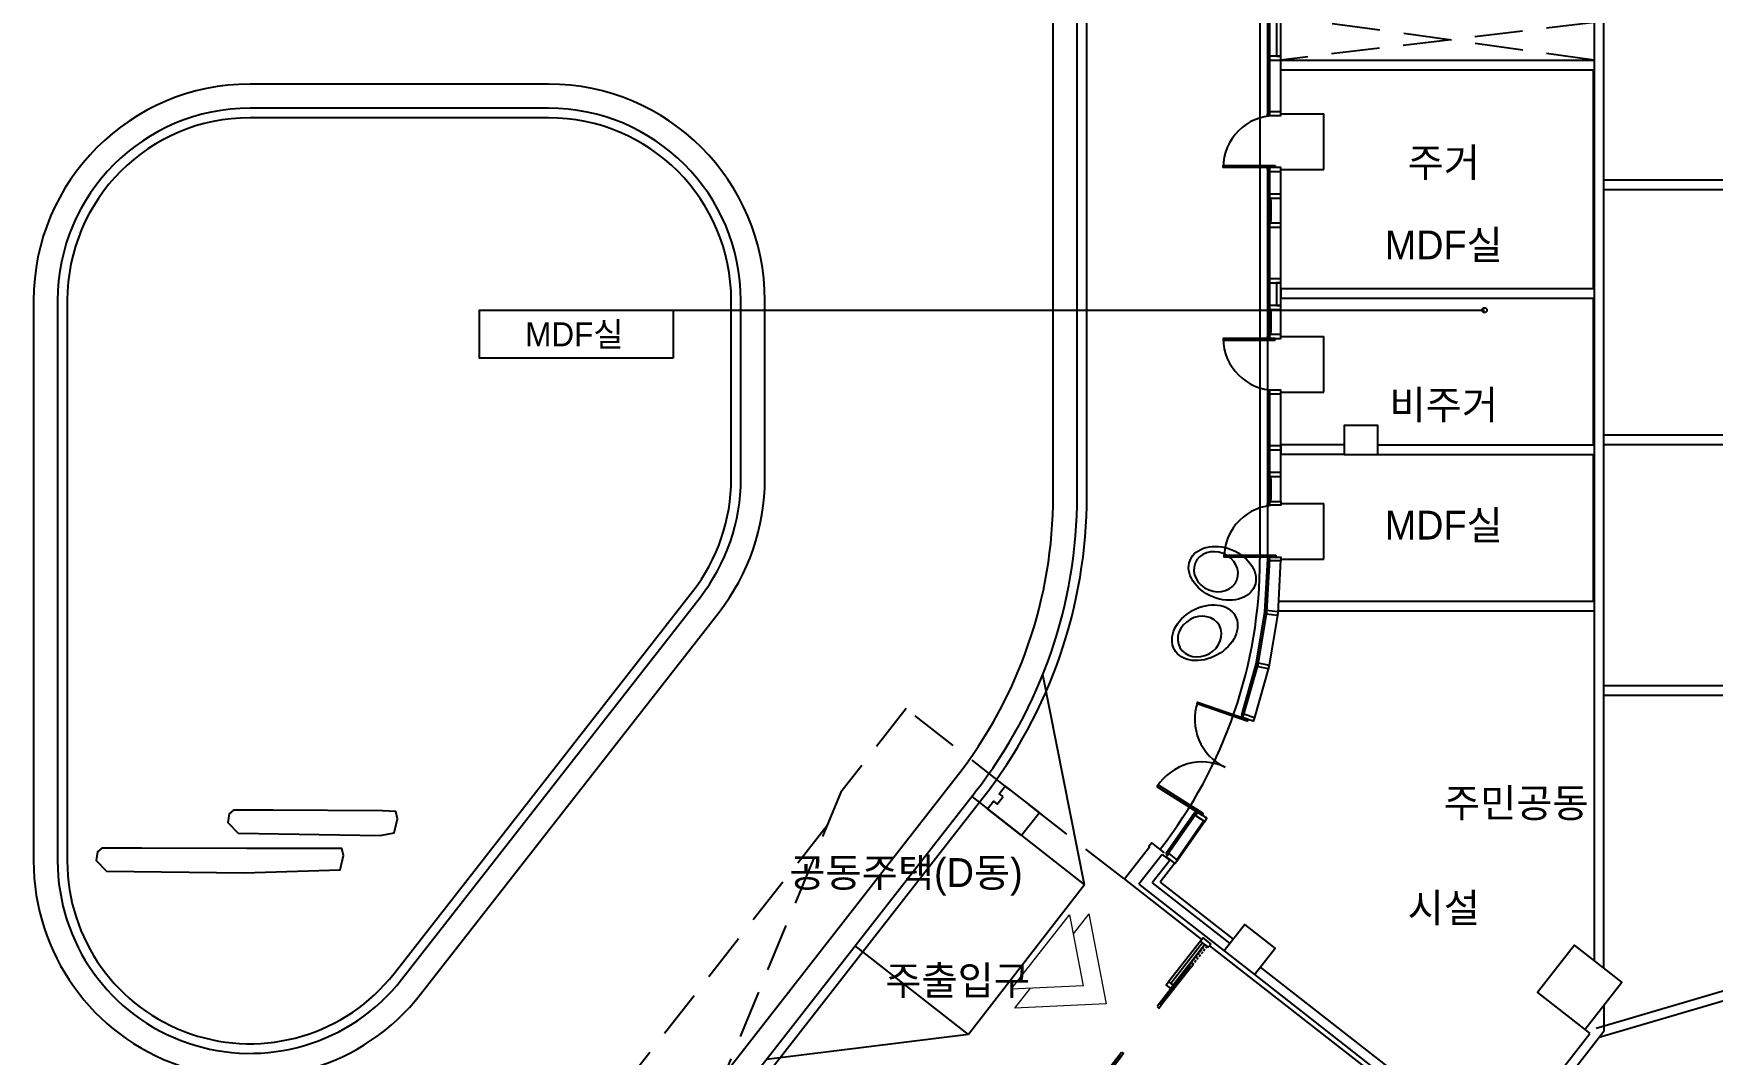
# Model space of a CAD drawing. Header units: millimetres. Extents: x -7616 to 421613, y 91067 to 341353.
# Drawn here: x 336897 to 371804, y 168593 to 189819 of the extents above; entities that cross this region are included whole.
import ezdxf
from ezdxf.enums import TextEntityAlignment as Align

# ---------------------------------------------------------------- set-up
doc = ezdxf.new("R2010")
doc.units = ezdxf.units.MM
doc.header["$LTSCALE"] = 500
doc.header["$MEASUREMENT"] = 0
doc.linetypes.add('H0', pattern=[0.3, 0.2, -0.1])
doc.linetypes.add('HOON1', pattern=[3, 2, -1])
for name, color, linetype in [('e-plan', 9, 'CONTINUOUS'), ('e-room-box', 7, 'CONTINUOUS'), ('e-text', 6, 'CONTINUOUS')]:
    doc.layers.add(name, color=color, linetype=linetype)
doc.styles.add('돋움', font='Dotum.ttf')

# ---------------------------------------------------------------- blocks, each defined once
blk = doc.blocks.new('1F 기둥 140514')
at = {"layer": 'e-plan', "ltscale": 0.5}
for points in [[(418184, 51000), (418884, 51000), (418884, 51600), (418184, 51600)], [(415687, 40676), (416317, 40184), (416748, 40735), (416118, 41228)]]:
    blk.add_lwpolyline(points, close=True, dxfattribs=at)
blk = doc.blocks.new('A$C633402C3')
at = {"layer": 'e-plan'}
for points in [[(267761, 82242), (267671, 82161), (267642, 81985), (267859, 81759), (270811, 81715), (271103, 81764), (271176, 82059), (271139, 82209), (270861, 82225), (268581, 82242)], [(265028, 81451), (264938, 81370), (264909, 81193), (265125, 80968), (267987, 80935), (269978, 80998), (270051, 81293), (270014, 81443), (268037, 81444), (265847, 81450)]]:
    blk.add_lwpolyline(points, close=True, dxfattribs=at)
for centre, major_axis in [((288322, 87163), (-671, 270)), ((287959, 85928), (-632, -351))]:
    blk.add_ellipse(centre, major_axis=major_axis, ratio=0.72962, dxfattribs=at)
at = {"layer": 'e-plan', "extrusion": (0, 0, -1)}
for centre, major_axis in [((288191, 87196), (-435, 175)), ((287851, 85848), (-410, -228))]:
    blk.add_ellipse(centre, major_axis=major_axis, ratio=0.866923, start_param=-3.141592653589793, end_param=3.141592653589793, dxfattribs=at)
blk = doc.blocks.new('1~2F TC-140305')
at = {"layer": 'e-plan', "ltscale": 0.5}
blk.add_lwpolyline([(-45788, -89207), (-45019, -88222), (-46004, -87452), (-46773, -88437)], close=True, dxfattribs=at)
blk = doc.blocks.new('1F 코어')
at = {"layer": 'e-plan'}
blk.add_blockref('1~2F TC-140305', (0, 0), dxfattribs=at)
blk = doc.blocks.new('A$C490C4C58')
at = {"layer": 'e-plan', "lineweight": 0}
for p, q in [((-150, 361), (-150, 625)), ((-150, -625), (-150, -361))]:
    blk.add_line(p, q, dxfattribs=at)
blk.add_lwpolyline([(-150, -625), (-872, 0), (-150, 625)], dxfattribs=at)
blk.add_lwpolyline([(0, 491), (0, -491), (-566, 0)], close=True, dxfattribs=at)
blk = doc.blocks.new('A$C6B9375F1')
at = {"layer": 'e-plan'}
blk.add_lwpolyline([(-30, 195), (-30, 155), (10, 155), (10, -80), (-70, -80), (-70, 155), (-30, 155)], dxfattribs=at)
blk = doc.blocks.new('autodoor-ent-04')
at = {"layer": 'e-plan', "ltscale": 0.5}
for p, q in [((-2230, 105), (-1155, 105)), ((-2230, 45), (-1155, 45)), ((2230, 105), (1155, 105)), ((2230, 45), (1155, 45)), ((-2230, -15), (-1155, -15)), ((-1675, -25), (-680, -25)), ((-1675, -50), (-680, -50)), ((-1675, -75), (-680, -75)), ((1675, -25), (680, -25)), ((1675, -50), (680, -50)), ((1675, -75), (680, -75)), ((2230, -15), (1155, -15))]:
    blk.add_line(p, q, dxfattribs=at)
at = {"layer": 'e-plan'}
for points in [[(-2310, -105), (-2230, -105), (-2230, 105), (-2310, 105)], [(-1155, -15), (-1075, -15), (-1075, 105), (-1155, 105)], [(1155, -15), (1075, -15), (1075, 105), (1155, 105)], [(2310, -105), (2230, -105), (2230, 105), (2310, 105)], [(-1675, -25), (-1675, -75), (-1755, -75), (-1755, -25)], [(-600, -25), (-600, -75), (-680, -75), (-680, -25)], [(600, -25), (600, -75), (680, -75), (680, -25)], [(1675, -25), (1675, -75), (1755, -75), (1755, -25)]]:
    blk.add_lwpolyline(points, close=True, dxfattribs=at)
at = {"layer": 'e-plan', "linetype": 'H0', "ltscale": 0.5}
for points in [[(-1075, -75), (-1075, -25), (-2230, -25), (-2230, -75)], [(1075, -75), (1075, -25), (2230, -25), (2230, -75)]]:
    blk.add_lwpolyline(points, close=True, dxfattribs=at)
blk = doc.blocks.new('syswin520')
at = {"layer": 'e-plan', "ltscale": 0.5}
for p, q in [((470, 0), (50, 0)), ((470, -50), (50, -50))]:
    blk.add_line(p, q, dxfattribs=at)
for points in [[(0, -50), (50, -50), (50, 0), (0, 0)], [(470, -50), (520, -50), (520, 0), (470, 0)]]:
    blk.add_lwpolyline(points, close=True, dxfattribs=at)

msp = doc.modelspace()

# ---------------------------------------------------------------- linework, layer by layer
at = {"layer": 'e-plan'}
for p, q in [((369347, 214668), (369347, 170543)), ((362397, 197411), (362397, 178893)), ((362552, 197411), (362552, 188152)), ((362592, 197411), (362592, 188152)), ((362827, 188192), (362827, 197371)), ((358097, 180206), (358097, 191268)), ((358597, 180206), (358597, 191268)), ((358797, 180206), (358797, 191268)), ((362827, 189268), (369347, 189268)), ((362827, 189268), (369347, 189268)), ((362827, 189068), (369327, 189068)), ((369327, 189068), (369327, 184518)), ((347603, 188768), (341397, 188768)), ((347603, 188268), (341397, 188268)), ((347603, 188268), (341403, 188268)), ((362827, 188152), (363727, 188152)), ((363727, 186994), (363727, 188152)), ((347603, 188068), (341397, 188068)), ((362552, 186994), (362552, 178893)), ((362592, 186994), (362592, 183522)), ((362827, 186994), (363727, 186994)), ((362827, 183562), (362827, 186954)), ((380747, 186768), (369547, 186768)), ((380747, 186568), (369547, 186568)), ((362827, 184518), (369327, 184518)), ((362827, 184518), (362827, 184318)), ((362827, 184318), (369327, 184318)), ((369327, 184318), (369327, 181268)), ((336897, 184268), (336897, 172615)), ((337397, 184268), (337397, 172615)), ((337597, 184268), (337597, 172615)), ((351403, 180558), (351403, 184268)), ((351603, 180558), (351603, 184268)), ((352103, 180558), (352103, 184268)), ((362827, 183522), (363727, 183522)), ((363727, 182365), (363727, 183522)), ((362592, 182365), (362592, 180050)), ((362827, 182365), (363727, 182365)), ((362827, 180090), (362827, 182325)), ((364147, 181268), (362827, 181268)), ((362827, 181268), (362827, 181068)), ((364847, 181268), (369327, 181268)), ((380147, 181468), (369547, 181468)), ((380147, 181268), (369547, 181268)), ((364147, 181068), (362827, 181068)), ((364847, 181068), (369327, 181068)), ((369327, 181068), (369327, 178018)), ((362827, 180050), (363727, 180050)), ((363727, 178893), (363727, 180050)), ((362827, 178893), (363727, 178893)), ((344391, 170275), (350597, 178218)), ((344549, 170152), (350755, 178095)), ((344943, 169844), (351149, 177788)), ((362768, 177818), (369347, 177818)), ((362779, 178018), (369327, 178018)), ((358750, 172122), (357882, 176493)), ((380684, 176256), (369547, 176256)), ((380684, 176056), (369547, 176056)), ((362268, 175558), (362255, 175521)), ((340123, 153929), (356083, 174357)), ((340517, 153621), (356477, 174049)), ((340674, 153498), (356635, 173926)), ((356403, 173955), (358750, 172121)), ((360361, 172750), (359877, 172130)), ((360519, 172627), (360157, 172164)), ((360626, 172569), (360320, 172177)), ((360361, 172750), (360519, 172627)), ((381376, 172663), (369390, 169135)), ((381432, 172471), (369447, 168943)), ((358750, 172121), (356339, 169005)), ((359877, 172130), (361650, 170745)), ((360157, 172164), (361773, 170902)), ((360320, 172177), (361840, 170989)), ((356339, 169005), (353978, 170850)), ((361348, 170853), (366619, 166735)), ((362403, 170410), (367328, 166562)), ((362280, 170252), (380759, 155815)), ((369547, 169621), (369547, 169076)), ((356339, 169005), (352133, 168489)), ((367328, 166562), (369254, 169026)), ((367486, 166438), (369547, 169076)), ((369149, 169111), (369255, 169028))]:
    msp.add_line(p, q, dxfattribs=at)
at = {"layer": 'e-plan', "ltscale": 0.5}
msp.add_line((369547, 170387), (369547, 214518), dxfattribs=at)
at = {"layer": 'e-plan', "linetype": 'HOON1'}
for p, q in [((369347, 189268), (362807, 190176)), ((369347, 190048), (362827, 189268))]:
    msp.add_line(p, q, dxfattribs=at)
at = {"layer": 'e-plan'}
for points in [[(362827, 190426), (362742, 190426), (362742, 189349), (362827, 189349)], [(362552, 188152), (362592, 188152), (362592, 188112), (362552, 188112)], [(362709, 187074), (362709, 187034), (361632, 187034), (361632, 187074)], [(362592, 186994), (362552, 186994), (362552, 187034), (362592, 187034)], [(362827, 184639), (362742, 184639), (362742, 184162), (362827, 184162)], [(362709, 183442), (362709, 183482), (361632, 183482), (361632, 183442)], [(362552, 183522), (362592, 183522), (362592, 183482), (362552, 183482)], [(362552, 182365), (362592, 182365), (362592, 182405), (362552, 182405)], [(362552, 180050), (362592, 180050), (362592, 180010), (362552, 180010)], [(362729, 178973), (362729, 178933), (361652, 178933), (361652, 178973)], [(362552, 178893), (362592, 178893), (362592, 178933), (362552, 178933)], [(362144, 175559), (362131, 175521), (361088, 175880), (361101, 175918)], [(361195, 173568), (361216, 173602), (360284, 174191), (360262, 174157)], [(357056, 173953), (356977, 174014), (357100, 174172), (357809, 173618), (357440, 173145), (356731, 173699), (356854, 173857), (356933, 173795), (357056, 173953)]]:
    msp.add_lwpolyline(points, close=True, dxfattribs=at)
for points in [[(362552, 178891), (362491, 177794), (362310, 176709), (362009, 175651), (362008, 175648)], [(362592, 178890), (362531, 177790), (362349, 176701), (362047, 175638)], [(362826, 178875), (362765, 177764), (362578, 176649), (362281, 175600)], [(361040, 173618), (361038, 173616), (360442, 172764)], [(361072, 173594), (360474, 172740)], [(361232, 173447), (360652, 172619)], [(361248, 173435), (360668, 172607)], [(360414, 172785), (360146, 172995), (360084, 172916), (360100, 172903), (359579, 172236), (361182, 170983)]]:
    msp.add_lwpolyline(points, dxfattribs=at)
at = {"layer": 'e-plan', "linetype": 'HOON1'}
for points in [[(359563, 172248), (355040, 175782), (353685, 174048), (349479, 163857), (351670, 162145)], [(353401, 173360), (347674, 166029), (349717, 164433)]]:
    msp.add_lwpolyline(points, dxfattribs=at)
at = {"layer": 'e-plan'}
for centre, radius, start, end in [((341397, 184268), 4500, 90, 180), ((347603, 184268), 4500, 0, 90), ((341397, 184268), 4000, 90, 180), ((347603, 184268), 4000, 0, 90), ((341397, 184268), 3800, 90, 180), ((347603, 184268), 3800, 0, 90), ((362709, 187034), 1077, 90, 179.9999), ((362709, 183482), 1077, 180.0001, 270), ((347603, 180558), 3800, 322, 0), ((347603, 180558), 4000, 322, 0), ((347603, 180558), 4500, 322, 0), ((348597, 180206), 9500, 322, 0), ((348597, 180206), 10000, 322, 0), ((348597, 180206), 10200, 322, 0), ((362729, 178933), 1077, 90, 179.9999), ((352597, 178893), 9800, 322, 0), ((362144, 175559), 1103, 161, 244.5313), ((361190, 173571), 1103, 64.1706, 147.702), ((341397, 172615), 4500, 180, 322), ((341397, 172615), 4000, 180, 322), ((341397, 172615), 3800, 180, 322)]:
    msp.add_arc(centre, radius, start, end, dxfattribs=at)
at = {"layer": 'e-room-box'}
msp.add_line((350196, 184067), (367066, 184067), dxfattribs=at)
msp.add_line((350196, 184067), (367066, 184067), dxfattribs=at)
msp.add_lwpolyline([(350196, 183067), (346170, 183067), (346170, 184067), (350196, 184067)], close=True, dxfattribs=at)
msp.add_circle((367066, 184067), 50.3, dxfattribs=at)

# ---------------------------------------------------------------- block references
at = {"layer": 'e-plan', "linetype": 'H0'}
msp.add_blockref('A$C633402C3', (73291, 91433), dxfattribs=at)
at = {"layer": 'e-plan'}
for name, p in [('1F 코어', (414937, 258318)), ('1F 기둥 140514', (-54037, 130068))]:
    msp.add_blockref(name, p, dxfattribs=at)
at = {"layer": 'e-plan', "xscale": -1}
for p, rotation in [((362747, 189279), 90), ((362747, 188122), 90), ((362747, 186964), 90), ((362747, 186407), 90), ((362747, 185807), 90), ((362747, 184649), 90), ((362747, 184092), 90), ((362747, 183492), 90), ((362747, 182335), 90), ((362747, 181177), 90), ((362747, 180620), 90), ((361189, 173489), 57.70210006211811)]:
    msp.add_blockref('A$C6B9375F1', p, dxfattribs=dict(at, rotation=rotation))
at = {"layer": 'e-plan'}
for name, p, rotation in [('syswin520', (362572, 185877), 90), ('syswin520', (362572, 183562), 90), ('syswin520', (362572, 180090), 90), ('A$C6B9375F1', (362747, 180080), 90), ('A$C6B9375F1', (362747, 178923), 90), ('A$C6B9375F1', (362688, 177801), 83.6666660606956), ('A$C6B9375F1', (362507, 176695), 77.46989665773661), ('A$C6B9375F1', (362202, 175613), 70.99999912358486), ('A$C6B9375F1', (360614, 172667), 51.95588378828043), ('autodoor-ent-04', (359867, 169129), 52.00001803722381)]:
    msp.add_blockref(name, p, dxfattribs=dict(at, rotation=rotation))
at = {"layer": 'e-plan', "xscale": 1.999999996601397, "yscale": 1.999999996601397, "zscale": 1.999999996601397, "rotation": 141.8125510028283}
msp.add_blockref('A$C490C4C58', (357831, 170721), dxfattribs=at)

# ---------------------------------------------------------------- texts
at = {"layer": 'e-plan', "style": '돋움'}
for s, p in [('주거', (366218, 186839)), ('MDF실', (366218, 185124)), ('비주거', (366218, 181798)), ('MDF실', (366218, 179299))]:
    msp.add_text(s, height=600, dxfattribs=at).set_placement(p, align=Align.CENTER)
for s, p in [('주민공동', (369231, 173522)), ('공동주택(D동)', (357463, 172075)), ('시설', (366971, 171339)), ('주출입구', (357616, 169832))]:
    msp.add_text(s, height=600, dxfattribs=at).set_placement(p, align=Align.RIGHT)
at = {"layer": 'e-text', "style": '돋움'}
msp.add_text('MDF실', height=500, dxfattribs=at).set_placement((348141, 183567), align=Align.MIDDLE_CENTER)

doc.saveas('drawing.dxf')
